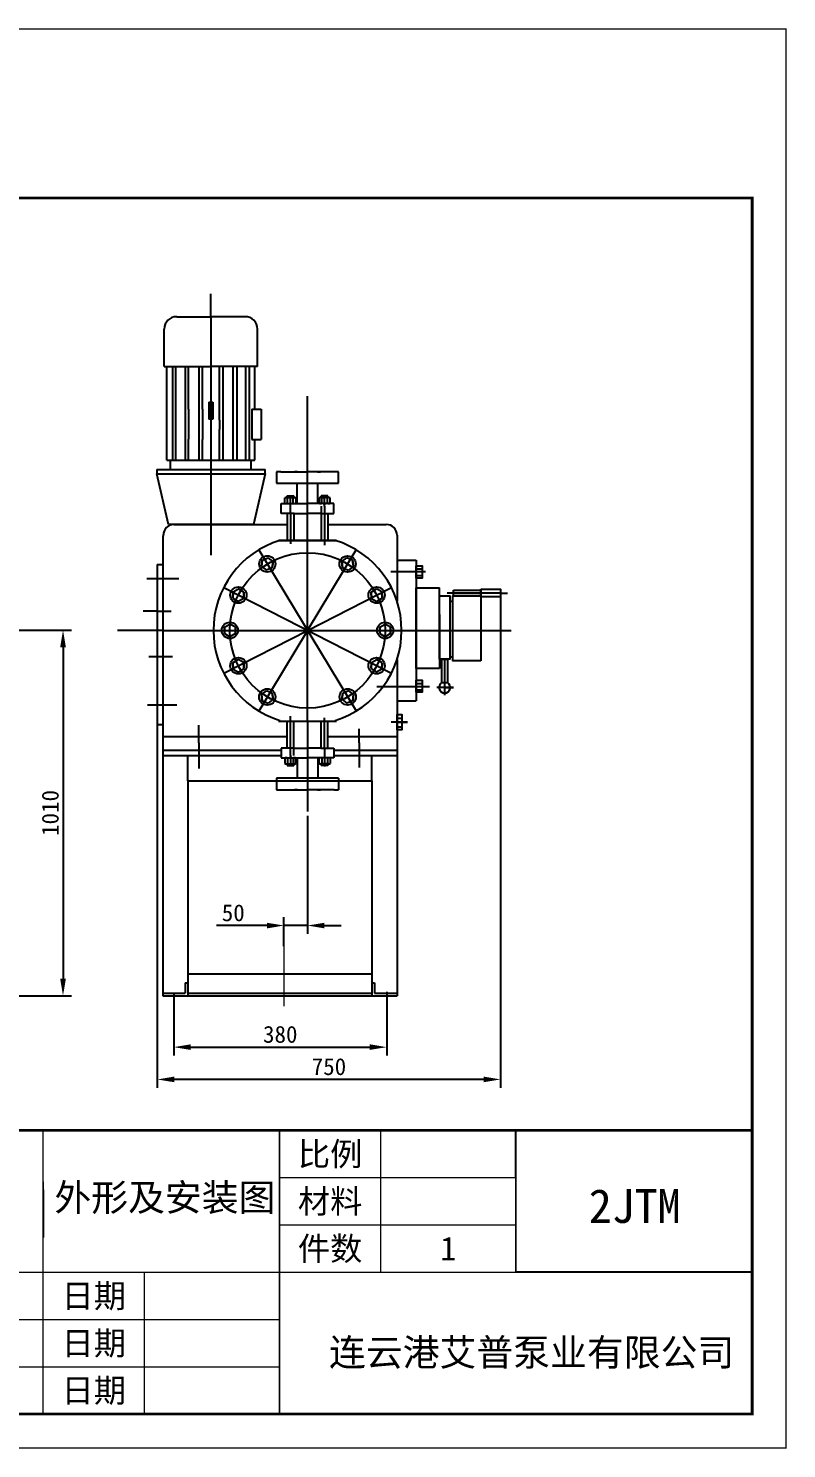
# Model space of a CAD drawing. Header units: millimetres. Extents: x 31 to 328, y 15 to 225.
# Drawn here: x 215.8 to 328, y 15.2 to 225.4 of the extents above; entities that cross this region are included whole.
import ezdxf
from ezdxf.enums import TextEntityAlignment as Align

# ---------------------------------------------------------------- set-up
doc = ezdxf.new("R2010")
doc.units = ezdxf.units.MM
doc.header["$PDMODE"] = 35
doc.layers.add('04-标注', color=3, linetype='Continuous', lineweight=20)
doc.layers.add('05-文字', color=5, linetype='Continuous')
doc.layers.add('2', color=4, linetype='Continuous')
doc.styles.add('S', font='SimSun.ttf')
doc.dimstyles.new('ISO-25', dxfattribs={"dimtxt": 2.5, "dimasz": 2.5, "dimexe": 1.25, "dimexo": 0.625, "dimtad": 1, "dimtxsty": 'Standard', "dimcen": 2.5, "dimadec": 0, "dimazin": 0, "dimtfac": 1, "dimtmove": 0, "dimatfit": 3, "dimfxl": 0, "dimarcsym": 0})

# ---------------------------------------------------------------- blocks, each defined once
blk = doc.blocks.new('*D22')
at = {"color": 0, "lineweight": -2}
for p, q in [((208.69, 136.27), (222.13, 136.27)), ((220.88, 133.77), (220.88, 84.69)), ((174.04, 82.19), (222.13, 82.19))]:
    blk.add_line(p, q, dxfattribs=at)
at = {"color": 0}
for points in [[(220.46, 133.77), (221.3, 133.77), (220.88, 136.27)], [(220.46, 84.69), (221.3, 84.69), (220.88, 82.19)]]:
    blk.add_solid(points, dxfattribs=at)
at = {"layer": 'Defpoints', "color": 0}
for p in [(208.07, 136.27), (173.42, 82.19), (220.88, 82.19)]:
    blk.add_point(p, dxfattribs=at)
at = {"color": 0, "insert": (219, 109.23), "char_height": 2.5, "attachment_point": 5, "rotation": 90}
blk.add_mtext('\\A1;1010', dxfattribs=at)
blk = doc.blocks.new('*D25')
at = {"color": 0, "lineweight": -2}
for p, q in [((285.67, 141.74), (285.67, 68.54)), ((234.84, 133.55), (234.84, 68.54)), ((283.17, 69.79), (237.34, 69.79))]:
    blk.add_line(p, q, dxfattribs=at)
at = {"color": 0}
for points in [[(237.34, 70.21), (237.34, 69.38), (234.84, 69.79)], [(283.17, 70.21), (283.17, 69.38), (285.67, 69.79)]]:
    blk.add_solid(points, dxfattribs=at)
at = {"layer": 'Defpoints', "color": 0}
for p in [(285.67, 142.36), (234.84, 134.17), (234.84, 69.79)]:
    blk.add_point(p, dxfattribs=at)
at = {"color": 0, "insert": (260.26, 71.67), "char_height": 2.5, "attachment_point": 5}
blk.add_mtext('\\A1;750', dxfattribs=at)
blk = doc.blocks.new('*D28')
at = {"color": 0, "lineweight": -2}
for p, q in [((237.28, 82.39), (237.28, 73.32)), ((268.81, 82.77), (268.81, 73.32)), ((239.78, 74.57), (266.31, 74.57))]:
    blk.add_line(p, q, dxfattribs=at)
at = {"color": 0}
for points in [[(239.78, 74.99), (239.78, 74.16), (237.28, 74.57)], [(266.31, 74.99), (266.31, 74.16), (268.81, 74.57)]]:
    blk.add_solid(points, dxfattribs=at)
at = {"layer": 'Defpoints', "color": 0}
for p in [(237.28, 83.01), (268.81, 83.39), (268.81, 74.57)]:
    blk.add_point(p, dxfattribs=at)
at = {"color": 0, "insert": (253.05, 76.45), "char_height": 2.5, "attachment_point": 5}
blk.add_mtext('\\A1;380', dxfattribs=at)
blk = doc.blocks.new('*D29')
at = {"layer": '04-标注', "color": 0, "lineweight": -2}
for p, q in [((257.09, 108.82), (257.09, 91.32)), ((251.09, 92.57), (243.59, 92.57)), ((253.59, 89.54), (253.59, 93.82)), ((257.09, 92.57), (253.59, 92.57)), ((259.59, 92.57), (262.09, 92.57))]:
    blk.add_line(p, q, dxfattribs=at)
at = {"layer": '04-标注', "color": 0}
for points in [[(251.09, 92.98), (251.09, 92.15), (253.59, 92.57)], [(259.59, 92.98), (259.59, 92.15), (257.09, 92.57)]]:
    blk.add_solid(points, dxfattribs=at)
at = {"layer": 'Defpoints', "color": 0}
for p in [(257.09, 109.45), (253.59, 92.57), (253.59, 88.91)]:
    blk.add_point(p, dxfattribs=at)
at = {"layer": '04-标注', "color": 0, "insert": (246.09, 94.44), "char_height": 2.5, "attachment_point": 5}
blk.add_mtext('\\A1;50', dxfattribs=at)

msp = doc.modelspace()

# ---------------------------------------------------------------- linework, layer by layer
at = {"color": 0}
for p, q in [((242.78, 182.684), (242.78, 186.044)), ((242.78, 182.684), (242.78, 147.375)), ((257.089, 151.933), (257.089, 170.915)), ((238.954, 168.975), (238.954, 164.553)), ((239.462, 168.978), (239.462, 164.55)), ((241.016, 168.978), (241.016, 164.514)), ((241.524, 168.978), (241.524, 164.514)), ((242.453, 170.037), (243.05, 170.037)), ((242.453, 170.037), (242.453, 167.514)), ((243.05, 170.037), (243.05, 167.514)), ((248.859, 168.977), (250.238, 168.977)), ((248.859, 168.977), (248.859, 164.513)), ((250.238, 168.977), (250.238, 164.513)), ((243.05, 167.514), (242.453, 167.514)), ((244.037, 167.365), (244.037, 165.976)), ((244.545, 167.365), (244.545, 165.976)), ((248.859, 164.513), (250.238, 164.513)), ((234.75, 160.082), (234.75, 159.44)), ((250.811, 159.44), (250.811, 160.082)), ((257.089, 149.562), (257.089, 161.461)), ((236.488, 151.934), (234.75, 159.44)), ((250.811, 159.44), (249.07, 151.934)), ((253.122, 159.738), (252.487, 159.738)), ((252.487, 159.738), (252.487, 158.033)), ((252.487, 158.033), (261.691, 158.033)), ((253.122, 159.738), (257.089, 159.738)), ((254.475, 159.738), (255.143, 159.738)), ((255.598, 159.738), (255.143, 159.738)), ((255.557, 157.353), (255.557, 158.033)), ((261.691, 159.738), (257.089, 159.738)), ((258.579, 159.738), (259.035, 159.738)), ((258.621, 157.353), (258.621, 158.033)), ((261.691, 158.033), (261.691, 159.738)), ((253.733, 155.075), (253.733, 155.853)), ((253.939, 155.908), (255.175, 155.908)), ((254.064, 155.908), (254.064, 156.155)), ((254.064, 156.155), (255.05, 156.155)), ((254.136, 155.908), (254.136, 156.155)), ((254.145, 155.075), (254.145, 155.853)), ((254.557, 154.658), (254.557, 156.27)), ((254.969, 155.075), (254.969, 155.853)), ((254.978, 155.908), (254.978, 156.155)), ((255.05, 155.908), (255.05, 156.155)), ((255.38, 155.853), (255.38, 155.075)), ((255.557, 155.02), (255.557, 157.353)), ((258.621, 155.02), (258.621, 157.353)), ((258.797, 155.853), (258.797, 155.075)), ((260.238, 155.908), (259.003, 155.908)), ((259.127, 155.908), (259.127, 156.155)), ((260.114, 156.155), (259.127, 156.155)), ((259.199, 155.908), (259.199, 156.155)), ((259.209, 155.075), (259.209, 155.853)), ((259.62, 154.658), (259.62, 156.27)), ((260.032, 155.075), (260.032, 155.853)), ((260.042, 155.908), (260.042, 156.155)), ((260.114, 155.908), (260.114, 156.155)), ((260.444, 155.075), (260.444, 155.853)), ((253.186, 153.576), (253.186, 155.02)), ((253.186, 155.02), (257.089, 155.02)), ((255.097, 153.576), (253.186, 153.576)), ((254.061, 153.576), (254.061, 149.562)), ((254.557, 153.576), (254.557, 155.02)), ((254.557, 153.576), (254.557, 149.083)), ((255.053, 153.576), (255.053, 149.562)), ((255.097, 153.576), (257.089, 153.576)), ((260.992, 155.02), (257.089, 155.02)), ((259.08, 153.576), (257.089, 153.576)), ((259.08, 153.576), (260.992, 153.576)), ((259.124, 154.658), (259.124, 149.562)), ((259.618, 153.576), (259.618, 149.562)), ((259.62, 154.658), (259.62, 148.858)), ((260.114, 153.576), (260.114, 149.562)), ((260.992, 153.576), (260.992, 155.02)), ((242.78, 151.934), (236.488, 151.934)), ((237.291, 151.933), (254.061, 151.933)), ((245.564, 151.934), (237.329, 151.934)), ((260.114, 151.933), (268.74, 151.933)), ((235.736, 150.486), (235.644, 150.138)), ((235.644, 150.138), (235.644, 82.179)), ((252.792, 149.562), (261.386, 149.562)), ((261.386, 149.562), (252.792, 149.562)), ((257.089, 122.842), (257.089, 149.562)), ((270.34, 150.333), (270.34, 145.914)), ((249.87, 148.177), (264.302, 124.323)), ((257.076, 136.242), (264.292, 148.169)), ((234.844, 146.013), (234.844, 122.33)), ((234.844, 146.013), (235.644, 146.013)), ((270.34, 146.652), (273.202, 146.652)), ((270.34, 145.914), (270.34, 140.571)), ((273.202, 146.652), (273.202, 125.852)), ((273.202, 145.353), (274.058, 145.353)), ((233.286, 143.953), (238.046, 143.953)), ((274.563, 144.9), (269.403, 144.9)), ((273.202, 144.396), (274.058, 144.396)), ((244.671, 142.588), (269.503, 129.912)), ((257.087, 136.25), (269.503, 142.588)), ((276.609, 138.622), (276.609, 142.54)), ((285.675, 141.785), (277.756, 141.785)), ((282.778, 141.355), (282.778, 131.764)), ((285.675, 141.785), (286.713, 141.785)), ((234.844, 139.093), (232.768, 139.093)), ((234.844, 139.093), (236.908, 139.093)), ((278.185, 140.592), (278.629, 140.592)), ((276.609, 138.622), (276.609, 130.636)), ((235.644, 136.252), (228.928, 136.252)), ((235.644, 136.252), (278.533, 136.252)), ((244.671, 129.912), (257.087, 136.25)), ((257.076, 136.242), (249.86, 124.315)), ((277.467, 136.252), (287.267, 136.252)), ((233.596, 132.372), (237.115, 132.372)), ((270.34, 131.929), (270.34, 126.589)), ((277.397, 131.979), (277.397, 126.664)), ((278.185, 132.317), (278.629, 132.317)), ((273.202, 128.379), (274.058, 128.379)), ((276.957, 128.526), (277.837, 128.526)), ((275.166, 127.884), (267.375, 127.884)), ((270.34, 126.589), (270.34, 82.179)), ((273.202, 127.46), (274.058, 127.46)), ((278.691, 127.822), (276.232, 127.822)), ((277.397, 127.822), (278.691, 127.822)), ((233.389, 125.238), (237.735, 125.238)), ((270.34, 125.852), (273.202, 125.852)), ((234.844, 122.33), (235.644, 122.33)), ((240.977, 119.597), (240.977, 122.246)), ((252.792, 122.842), (261.386, 122.842)), ((254.064, 118.827), (254.064, 122.842)), ((254.557, 117.745), (254.557, 123.545)), ((254.56, 118.827), (254.56, 122.842)), ((255.053, 117.745), (255.053, 122.842)), ((257.089, 122.842), (257.089, 109.446)), ((259.124, 118.827), (259.124, 122.842)), ((259.62, 118.827), (259.62, 123.32)), ((260.116, 118.827), (260.116, 122.842)), ((271.915, 122.669), (269.5, 122.669)), ((270.34, 123.242), (271.048, 123.242)), ((270.34, 122.669), (271.915, 122.669)), ((270.34, 121.995), (271.048, 121.995)), ((235.644, 120.57), (254.064, 120.57)), ((260.116, 120.57), (270.34, 120.57)), ((264.721, 119.597), (264.721, 121.662)), ((235.644, 118.516), (253.186, 118.516)), ((235.644, 117.716), (253.186, 117.716)), ((239.38, 113.983), (239.38, 117.716)), ((240.977, 119.597), (240.977, 115.811)), ((253.186, 118.827), (253.186, 117.383)), ((255.097, 118.827), (253.186, 118.827)), ((254.557, 117.745), (254.557, 116.133)), ((255.097, 118.827), (257.089, 118.827)), ((259.08, 118.827), (257.089, 118.827)), ((259.08, 118.827), (260.992, 118.827)), ((259.62, 118.827), (259.62, 117.383)), ((259.62, 117.745), (259.62, 116.133)), ((260.992, 118.827), (260.992, 117.383)), ((260.992, 118.516), (265.161, 118.516)), ((260.992, 117.716), (265.161, 117.716)), ((264.721, 119.597), (264.721, 115.979)), ((265.161, 118.516), (270.34, 118.516)), ((265.161, 117.716), (270.34, 117.716)), ((266.604, 113.983), (266.604, 117.716)), ((253.186, 117.383), (257.089, 117.383)), ((253.733, 117.328), (253.733, 116.55)), ((253.939, 116.495), (255.175, 116.495)), ((254.064, 116.495), (254.064, 116.248)), ((254.064, 116.248), (255.05, 116.248)), ((254.136, 116.495), (254.136, 116.248)), ((254.145, 117.328), (254.145, 116.55)), ((254.969, 117.328), (254.969, 116.55)), ((254.978, 116.495), (254.978, 116.248)), ((255.05, 116.495), (255.05, 116.248)), ((255.38, 116.55), (255.38, 117.328)), ((255.557, 117.383), (255.557, 115.05)), ((260.992, 117.383), (257.089, 117.383)), ((258.621, 117.383), (258.621, 115.05)), ((258.797, 116.55), (258.797, 117.328)), ((260.238, 116.495), (259.003, 116.495)), ((259.127, 116.495), (259.127, 116.248)), ((260.114, 116.248), (259.127, 116.248)), ((259.199, 116.495), (259.199, 116.248)), ((259.209, 117.328), (259.209, 116.55)), ((260.032, 117.328), (260.032, 116.55)), ((260.042, 116.495), (260.042, 116.248)), ((260.114, 116.495), (260.114, 116.248)), ((260.444, 117.328), (260.444, 116.55)), ((239.38, 113.983), (239.38, 88.206)), ((239.38, 113.983), (266.604, 113.983)), ((261.691, 114.371), (252.487, 114.371)), ((252.487, 114.371), (252.487, 112.665)), ((255.557, 115.05), (255.557, 114.371)), ((258.621, 115.05), (258.621, 114.371)), ((261.691, 114.371), (261.691, 112.665)), ((266.604, 113.983), (266.604, 88.206)), ((252.487, 112.665), (257.089, 112.665)), ((255.598, 112.665), (255.143, 112.665)), ((261.056, 112.665), (257.089, 112.665)), ((258.579, 112.665), (259.035, 112.665)), ((259.702, 112.665), (259.035, 112.665)), ((261.056, 112.665), (261.691, 112.665)), ((239.38, 88.206), (239.38, 84.099)), ((266.604, 88.206), (266.604, 84.099)), ((270.34, 88.206), (270.34, 84.099)), ((238.98, 84.099), (239.38, 84.099)), ((238.98, 84.099), (238.98, 82.579)), ((239.38, 85.437), (266.604, 85.437)), ((239.38, 84.099), (239.38, 82.579)), ((239.38, 84.099), (239.38, 82.179)), ((266.604, 84.099), (267.004, 84.099)), ((266.604, 84.099), (266.604, 82.579)), ((266.604, 84.099), (266.604, 82.179)), ((267.004, 84.099), (267.004, 82.579)), ((270.34, 84.099), (270.34, 82.579)), ((270.34, 84.099), (270.34, 82.579)), ((270.34, 84.099), (270.34, 82.579)), ((235.644, 82.579), (238.98, 82.579)), ((235.644, 82.179), (270.34, 82.179)), ((239.38, 82.579), (266.604, 82.579)), ((267.004, 82.579), (270.34, 82.579))]:
    msp.add_line(p, q, dxfattribs=at)
for points, const_width in [([(30.938, 15.253), (327.938, 15.253), (327.938, 225.253), (30.938, 225.253)], 0.2), ([(35.938, 20.253), (322.938, 20.253), (322.938, 200.253), (35.938, 200.253)], 0.4), ([(182.938, 20.253), (322.938, 20.253), (322.938, 62.253), (182.938, 62.253)], 0.4)]:
    msp.add_lwpolyline(points, close=True, dxfattribs=dict(const_width=const_width))
for points in [[(273.202, 145.796), (274.058, 145.796), (274.058, 143.991), (273.202, 143.991)], [(276.609, 141.355), (278.185, 141.355), (278.185, 131.979), (276.609, 131.979)], [(278.692, 142.23), (282.778, 142.23), (282.778, 141.355), (278.692, 141.355)], [(282.778, 142.364), (285.675, 142.364), (285.675, 141.206), (282.778, 141.206)], [(273.202, 128.894), (274.058, 128.894), (274.058, 127.089), (273.202, 127.089)], [(270.34, 123.794), (271.048, 123.794), (271.048, 121.543), (270.34, 121.543)]]:
    msp.add_lwpolyline(points, close=True, dxfattribs=at)
for points in [[(276.609, 130.636), (273.202, 130.636), (273.202, 142.54), (276.609, 142.54)], [(282.778, 131.764), (278.629, 131.764), (278.629, 141.355), (282.778, 141.355)], [(276.957, 128.526), (276.957, 131.979), (277.837, 131.979), (277.837, 128.526)]]:
    msp.add_lwpolyline(points, dxfattribs=at)
msp.add_lwpolyline([(217.938, 62.253, 0.2, 0.2, 0), (217.938, 20.253, 0.2, 0.2, 0)], format="xyseb")
at = {"const_width": 0.2}
for points in [[(252.938, 62.253), (252.938, 20.253)], [(267.938, 62.253), (267.938, 41.253)], [(287.938, 62.253), (287.938, 41.253)], [(287.938, 55.253), (252.938, 55.253)], [(287.938, 48.253), (252.938, 48.253)], [(322.938, 41.253), (182.938, 41.253)], [(232.938, 41.253), (232.938, 20.253)], [(252.938, 34.253), (182.938, 34.253)], [(252.938, 27.253), (182.938, 27.253)]]:
    msp.add_lwpolyline(points, dxfattribs=at)
at = {"color": 0}
for centre, radius in [((257.087, 136.25), 11.495), ((251.136, 146.085), 1.206), ((263.026, 146.078), 1.206), ((246.848, 141.477), 1.206), ((267.325, 141.477), 1.206), ((245.592, 136.25), 1.206), ((268.582, 136.25), 1.206), ((246.848, 131.024), 1.206), ((267.325, 131.024), 1.206), ((251.125, 126.407), 1.206), ((263.037, 126.415), 1.206)]:
    msp.add_circle(centre, radius, dxfattribs=at)
for centre, radius, start, end in [((253.939, 155.497), 0.412, 60, 120), ((254.557, 154.344), 1.564, 74.73852, 105.26148), ((255.175, 155.497), 0.412, 60, 120), ((259.003, 155.497), 0.412, 60, 120), ((259.62, 154.344), 1.564, 74.73852, 105.26148), ((260.238, 155.497), 0.412, 60, 120), ((253.939, 155.432), 0.412, 240, 300), ((254.557, 156.585), 1.564, 254.73852, 285.26148), ((255.175, 155.432), 0.412, 240, 300), ((259.003, 155.432), 0.412, 240, 300), ((259.62, 156.585), 1.564, 254.73852, 285.26148), ((260.238, 155.432), 0.412, 240, 300), ((237.329, 150.334), 1.6, 90, 180), ((268.74, 150.333), 1.6, 360, 90), ((257.087, 136.25), 13.94, 107.02137, 252.97862), ((257.087, 136.25), 13.94, 287.02138, 72.97863), ((277.397, 127.822), 0.83, 122.02417, 57.97583), ((253.939, 116.971), 0.412, 60, 120), ((253.939, 116.907), 0.412, 240, 300), ((254.557, 115.819), 1.564, 74.73852, 105.26148), ((254.557, 118.059), 1.564, 254.73852, 285.26148), ((255.175, 116.971), 0.412, 60, 120), ((255.175, 116.907), 0.412, 240, 300), ((259.003, 116.971), 0.412, 60, 120), ((259.003, 116.907), 0.412, 240, 300), ((259.62, 115.819), 1.564, 74.73852, 105.26148), ((259.62, 118.059), 1.564, 254.73852, 285.26148), ((260.238, 116.971), 0.412, 60, 120), ((260.238, 116.907), 0.412, 240, 300)]:
    msp.add_arc(centre, radius, start, end, dxfattribs=at)
at = {"layer": '04-标注'}
msp.add_line((322.938, 200.253), (322.938, 200.253), dxfattribs=at)
at = {"layer": '04-标注', "color": 0}
for p, q in [((253.593, 89.536), (253.593, 80.623)), ((217.938, 54.628), (217.938, 49.936)), ((217.938, 54.628), (217.938, 46.398)), ((217.938, 49.936), (217.938, 46.398)), ((252.938, 41.253), (267.938, 41.253)), ((252.938, 41.253), (267.938, 41.253))]:
    msp.add_line(p, q, dxfattribs=at)
at = {"layer": '05-文字', "color": 0}
for p, q in [((287.938, 55.253), (287.938, 62.253)), ((217.938, 53.473), (217.938, 46.398)), ((322.938, 41.253), (287.938, 41.253))]:
    msp.add_line(p, q, dxfattribs=at)
at = {"layer": '2', "color": 0}
for p, q in [((235.876, 175.319), (235.876, 180.847)), ((237.713, 182.684), (242.78, 182.684)), ((247.848, 182.684), (242.78, 182.684)), ((249.685, 175.319), (249.685, 180.847)), ((235.876, 175.319), (242.78, 175.319)), ((236.277, 161.444), (236.277, 175.319)), ((237.1, 175.319), (237.1, 161.444)), ((237.608, 161.444), (237.608, 175.319)), ((238.954, 175.319), (238.954, 168.975)), ((239.462, 168.978), (239.462, 175.319)), ((241.016, 175.319), (241.016, 168.978)), ((241.524, 168.978), (241.524, 175.319)), ((249.685, 175.319), (242.78, 175.319)), ((244.037, 167.365), (244.037, 175.319)), ((244.545, 175.319), (244.545, 167.365)), ((246.099, 161.444), (246.099, 175.319)), ((246.607, 175.319), (246.607, 161.444)), ((247.953, 161.444), (247.953, 175.319)), ((248.461, 175.319), (248.461, 161.444)), ((249.283, 168.977), (249.283, 175.319)), ((238.954, 164.553), (238.954, 161.444)), ((239.462, 161.444), (239.462, 164.55)), ((241.016, 164.514), (241.016, 161.444)), ((241.524, 161.444), (241.524, 164.514)), ((244.037, 161.444), (244.037, 165.976)), ((244.545, 165.976), (244.545, 161.444)), ((249.283, 161.444), (249.283, 164.513)), ((234.75, 160.082), (250.811, 160.082)), ((236.277, 161.444), (249.283, 161.444)), ((236.804, 160.082), (236.804, 161.444)), ((248.757, 160.082), (248.757, 161.444)), ((234.75, 159.44), (250.811, 159.44)), ((249.07, 151.934), (242.381, 151.934)), ((250.396, 146.653), (250.274, 145.729)), ((250.274, 145.729), (250.396, 146.653)), ((250.274, 145.729), (251.014, 145.161)), ((250.274, 145.729), (251.014, 145.161)), ((250.396, 146.653), (251.258, 147.01)), ((251.876, 145.518), (251.014, 145.161)), ((251.876, 145.518), (251.014, 145.161)), ((251.997, 146.442), (251.258, 147.01)), ((251.997, 146.442), (251.876, 145.518)), ((251.876, 145.518), (251.997, 146.442)), ((262.165, 146.435), (262.904, 147.002)), ((262.165, 146.435), (262.286, 145.51)), ((262.286, 145.51), (262.165, 146.435)), ((262.286, 145.51), (263.148, 145.153)), ((262.286, 145.51), (263.148, 145.153)), ((263.766, 146.645), (262.904, 147.002)), ((263.887, 145.721), (263.148, 145.153)), ((263.887, 145.721), (263.148, 145.153)), ((263.766, 146.645), (263.887, 145.721)), ((263.887, 145.721), (263.766, 146.645)), ((246.062, 141.978), (246.021, 141.046)), ((246.021, 141.046), (246.062, 141.978)), ((246.021, 141.046), (246.808, 140.545)), ((246.021, 141.046), (246.808, 140.545)), ((246.062, 141.978), (246.889, 142.408)), ((247.635, 140.975), (246.808, 140.545)), ((247.635, 140.975), (246.808, 140.545)), ((247.676, 141.907), (246.889, 142.408)), ((247.676, 141.907), (247.635, 140.975)), ((247.635, 140.975), (247.676, 141.907)), ((266.498, 141.907), (267.284, 142.408)), ((266.498, 141.907), (266.539, 140.976)), ((266.539, 140.976), (266.498, 141.907)), ((266.539, 140.976), (267.366, 140.545)), ((266.539, 140.976), (267.366, 140.545)), ((268.111, 141.977), (267.284, 142.408)), ((268.152, 141.046), (267.366, 140.545)), ((268.152, 141.046), (267.366, 140.545)), ((268.111, 141.977), (268.152, 141.046)), ((268.152, 141.046), (268.111, 141.977)), ((244.784, 136.717), (245.592, 137.183)), ((244.784, 136.717), (244.784, 135.784)), ((244.784, 135.784), (244.784, 136.717)), ((246.399, 136.716), (245.592, 137.183)), ((246.399, 136.716), (246.399, 135.784)), ((246.399, 135.784), (246.399, 136.716)), ((267.774, 136.717), (268.582, 137.183)), ((267.774, 136.717), (267.774, 135.784)), ((267.774, 135.784), (267.774, 136.717)), ((269.389, 136.716), (268.582, 137.183)), ((269.389, 136.716), (269.389, 135.784)), ((269.389, 135.784), (269.389, 136.716)), ((244.784, 135.784), (245.591, 135.318)), ((244.784, 135.784), (245.591, 135.318)), ((246.399, 135.784), (245.591, 135.318)), ((246.399, 135.784), (245.591, 135.318)), ((267.774, 135.784), (268.582, 135.318)), ((267.774, 135.784), (268.582, 135.318)), ((269.389, 135.784), (268.582, 135.318)), ((269.389, 135.784), (268.582, 135.318)), ((246.021, 131.454), (246.808, 131.955)), ((246.021, 131.454), (246.062, 130.523)), ((246.062, 130.523), (246.021, 131.454)), ((246.062, 130.523), (246.889, 130.092)), ((246.062, 130.523), (246.889, 130.092)), ((247.635, 131.525), (246.808, 131.955)), ((247.675, 130.593), (246.889, 130.092)), ((247.675, 130.593), (246.889, 130.092)), ((247.635, 131.525), (247.675, 130.593)), ((247.675, 130.593), (247.635, 131.525)), ((266.539, 131.525), (266.498, 130.593)), ((266.498, 130.593), (266.539, 131.525)), ((266.498, 130.593), (267.284, 130.092)), ((266.498, 130.593), (267.284, 130.092)), ((266.539, 131.525), (267.366, 131.955)), ((268.111, 130.523), (267.284, 130.092)), ((268.111, 130.523), (267.284, 130.092)), ((268.152, 131.454), (267.366, 131.955)), ((268.152, 131.454), (268.111, 130.523)), ((268.111, 130.523), (268.152, 131.454)), ((250.264, 126.764), (251.004, 127.332)), ((250.264, 126.764), (250.385, 125.84)), ((250.385, 125.84), (250.264, 126.764)), ((251.865, 126.975), (251.004, 127.332)), ((251.865, 126.975), (251.987, 126.05)), ((251.987, 126.05), (251.865, 126.975)), ((262.297, 126.983), (262.175, 126.058)), ((262.175, 126.058), (262.297, 126.983)), ((262.297, 126.983), (263.158, 127.339)), ((263.898, 126.772), (263.158, 127.339)), ((263.898, 126.772), (263.776, 125.847)), ((263.776, 125.847), (263.898, 126.772)), ((250.385, 125.84), (251.247, 125.483)), ((250.385, 125.84), (251.247, 125.483)), ((251.987, 126.05), (251.247, 125.483)), ((251.987, 126.05), (251.247, 125.483)), ((262.175, 126.058), (262.915, 125.491)), ((262.175, 126.058), (262.915, 125.491)), ((263.776, 125.847), (262.915, 125.491)), ((263.776, 125.847), (262.915, 125.491))]:
    msp.add_line(p, q, dxfattribs=at)
for centre, start, end in [((237.713, 180.847), 90, 180), ((247.848, 180.847), 0, 90)]:
    msp.add_arc(centre, 1.837, start, end, dxfattribs=at)

# ---------------------------------------------------------------- texts
at = {"style": 'S'}
for s, p in [('比例', (260.438, 58.753)), ('材料', (260.438, 51.753)), ('件数', (260.438, 44.753)), ('日期', (225.438, 37.753)), ('日期', (225.438, 30.753)), ('日期', (225.438, 23.753))]:
    msp.add_text(s, height=3.5, dxfattribs=at).set_placement(p, align=Align.MIDDLE_CENTER)
at = {"layer": '04-标注', "color": 0, "style": 'S'}
for s, height, p in [('外形及安装图', 4, (235.975, 52.327)), ('2JTM', 5, (305.541, 51.056)), ('1', 3.5, (277.938, 44.753)), ('连云港艾普泵业有限公司', 4, (290.278, 29.392))]:
    msp.add_text(s, height=height, dxfattribs=at).set_placement(p, align=Align.MIDDLE_CENTER)

# ---------------------------------------------------------------- dimensions: what is measured, and where the dimension line sits
at = {"color": 0}
for base, p1, p2, text, picture, middle in [((234.844, 69.794), (285.675, 142.364), (234.844, 134.171), '750', '*D25', (260.26, 71.669)), ((268.815, 74.575), (237.279, 83.011), (268.815, 83.39), '380', '*D28', (253.047, 76.45))]:
    dim = msp.add_linear_dim(base=base, p1=p1, p2=p2, text=text, dimstyle='ISO-25', override={"dimtp": -0.009, "dimtm": 0.034, "dimtfac": 0.5, "dimtolj": 1}, dxfattribs=at)
    dim.commit()
    dim.dimension.update_dxf_attribs({"geometry": picture, "text_midpoint": middle})
dim = msp.add_linear_dim(base=(220.879, 82.193), p1=(208.066, 136.265), p2=(173.415, 82.193), angle=90, text='1010', dimstyle='ISO-25', override={"dimtp": -0.009, "dimtm": 0.034, "dimtfac": 0.5, "dimtolj": 1}, dxfattribs=at)
dim.commit()
dim.dimension.update_dxf_attribs({"geometry": '*D22', "text_midpoint": (219.004, 109.229)})
at = {"layer": '04-标注', "color": 0}
dim = msp.add_linear_dim(base=(253.593, 92.568), p1=(257.089, 109.446), p2=(253.593, 88.911), text='50', dimstyle='ISO-25', override={"dimtp": -0.009, "dimtm": 0.034, "dimtfac": 0.5, "dimtolj": 1}, dxfattribs=at)
dim.commit()
dim.dimension.update_dxf_attribs({"geometry": '*D29', "text_midpoint": (246.093, 94.443)})

doc.saveas('drawing.dxf')
